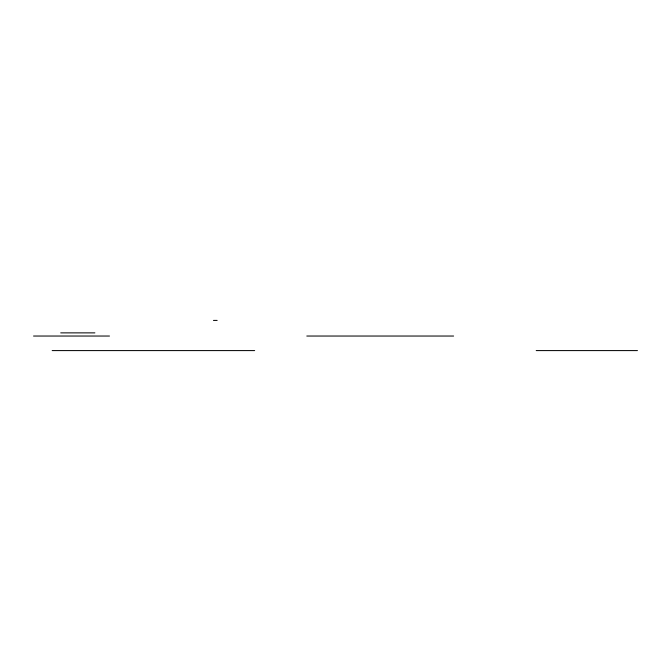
<?xml version="1.0" encoding="UTF-8"?>
<svg xmlns="http://www.w3.org/2000/svg" width="671" height="671" viewBox="0 0 671 671"><rect width="100%" height="100%" fill="white"/><g stroke="black" fill="none" stroke-linecap="round" stroke-linejoin="round"><path stroke-width="1.01" d="M213.462 320.411L217.144 320.411M60.717 332.875L94.879 332.875M33.55 336.037L109.482 336.037M306.798 336.037L453.596 336.037M52.179 350.589L254.661 350.589M536.213 350.589L637.45 350.589"/></g></svg>
